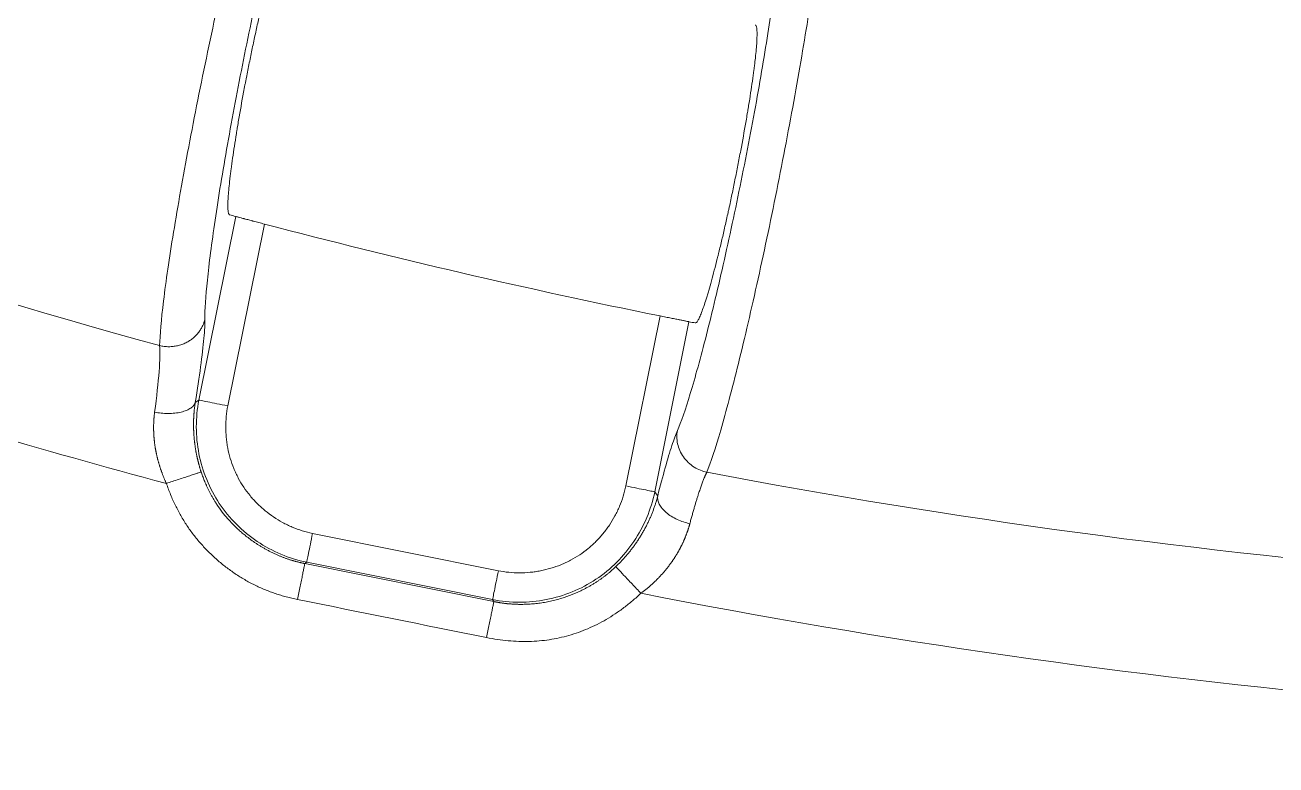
# Model space of a CAD drawing. Header units: millimetres. Extents: x 2746 to 4231, y 4731 to 5781.
# Drawn here: x 3358.6 to 3385.79, y 5120.85 to 5136.93 of the extents above; entities that cross this region are included whole.
import ezdxf

# ---------------------------------------------------------------- set-up
doc = ezdxf.new("R2010")
doc.units = ezdxf.units.MM
doc.layers.add('core', color=7, linetype='Continuous', lineweight=20)

msp = doc.modelspace()

# ---------------------------------------------------------------- linework, layer by layer
at = {"layer": 'core'}
for p, q in [((3362.38, 5128.784), (3363.183, 5132.773)), ((3363.802, 5132.608), (3363.007, 5128.658)), ((3371.658, 5126.917), (3372.401, 5130.612)), ((3373.029, 5130.486), (3372.285, 5126.79)), ((3362.3, 5128.73), (3362.38, 5128.784)), ((3372.285, 5126.79), (3372.349, 5126.694)), ((3364.85, 5125.887), (3368.887, 5125.074)), ((3364.723, 5125.259), (3364.681, 5125.231)), ((3364.681, 5125.231), (3368.789, 5124.405)), ((3368.761, 5124.447), (3364.723, 5125.259)), ((3368.789, 5124.405), (3368.761, 5124.447))]:
    msp.add_line(p, q, dxfattribs=at)
for centre, radius, start, end in [((3387.518, 5294.589), 201.12, 180, 0), ((3387.518, 5294.589), 204.318, 203.80537, 336.19463), ((3402.337, 5279.051), 151.427, 255.25728, 258.59799)]:
    msp.add_arc(centre, radius, start, end, dxfattribs=at)
for points, degree, knots in [([(3264.695, 5338.955), (3263.393, 5336.477), (3261.554, 5332.71), (3259.606, 5328.228), (3258.815, 5326.288), (3258.296, 5324.991), (3258.042, 5324.341), (3256.794, 5321.078), (3255.411, 5317.116), (3254.003, 5312.44), (3253.444, 5310.427), (3253.081, 5309.084), (3252.905, 5308.412), (3251.363, 5302.355), (3249.785, 5294.212), (3248.778, 5284.588), (3248.524, 5280.437), (3248.395, 5277.664), (3248.35, 5276.274), (3248.273, 5272.096), (3248.302, 5269.299), (3248.517, 5263.705), (3248.705, 5260.908), (3249.508, 5252.548), (3250.365, 5247.014), (3252.706, 5236.067), (3254.189, 5230.654), (3257.733, 5220.081), (3259.795, 5214.92), (3264.501, 5204.82), (3267.146, 5199.88), (3272.966, 5190.337), (3276.141, 5185.734), (3282.981, 5176.899), (3286.646, 5172.667), (3294.432, 5164.628), (3298.554, 5160.822), (3304.993, 5155.49), (3307.182, 5153.776), (3311.64, 5150.475), (3313.908, 5148.889), (3318.521, 5145.844), (3320.864, 5144.386), (3325.629, 5141.597), (3328.051, 5140.266), (3331.745, 5138.364), (3332.987, 5137.746), (3335.491, 5136.541), (3339.276, 5134.782), (3348.294, 5131.021), (3356.285, 5128.412), (3361.673, 5126.971)], 3, [0, 0, 0, 0, 0.03125, 0.046875, 0.054687, 0.054687, 0.0625, 0.0625, 0.09375, 0.109375, 0.117187, 0.117187, 0.125, 0.125, 0.1875, 0.21875, 0.234375, 0.234375, 0.25, 0.25, 0.28125, 0.28125, 0.3125, 0.3125, 0.375, 0.375, 0.4375, 0.4375, 0.5, 0.5, 0.5625, 0.5625, 0.625, 0.625, 0.6875, 0.6875, 0.75, 0.75, 0.78125, 0.78125, 0.8125, 0.8125, 0.84375, 0.84375, 0.875, 0.875, 0.890625, 0.890625, 0.90625, 0.9375, 1, 1, 1, 1]), ([(3266.804, 5336.825), (3264.302, 5331.983), (3262.086, 5326.995), (3258.249, 5316.798), (3256.629, 5311.589), (3252.694, 5295.738), (3251.304, 5284.872), (3251.025, 5263.109), (3252.134, 5252.212), (3256.757, 5230.959), (3262.027, 5215.424), (3269.766, 5201.054), (3275.442, 5191.782), (3278.539, 5187.299), (3288.49, 5174.448), (3296.001, 5166.679), (3308.448, 5156.317), (3312.794, 5153.078), (3321.817, 5147.074), (3326.494, 5144.31), (3333.709, 5140.552), (3336.147, 5139.365), (3341.083, 5137.123), (3348.575, 5133.958), (3356.301, 5131.398), (3361.526, 5129.967)], 3, [0, 0, 0, 0, 0.0625, 0.0625, 0.125, 0.125, 0.25, 0.25, 0.375, 0.375, 0.5, 0.5625, 0.5625, 0.625, 0.625, 0.75, 0.75, 0.8125, 0.8125, 0.875, 0.875, 0.90625, 0.90625, 0.9375, 1, 1, 1, 1]), ([(3548.844, 5266.002), (3545.949, 5246.689), (3532.554, 5208.454), (3498.613, 5170.518), (3463.646, 5149.796), (3425.657, 5136.819), (3395.269, 5136.18), (3375.94, 5139.836)], 3, [0, 0, 0, 0, 0.244799, 0.498707, 0.625662, 0.752616, 1, 1, 1, 1]), ([(3371.985, 5124.584), (3382.556, 5122.51), (3398.994, 5121.01), (3421.017, 5122.407), (3443.369, 5126.247), (3469.771, 5135.172), (3499.28, 5152.569), (3520.144, 5171.634), (3534.347, 5189.242), (3546.712, 5208.262), (3558.025, 5233.19), (3563.158, 5254.739), (3564.644, 5265.392)], 3, [0, 0, 0, 0, 0.120514, 0.183763, 0.247011, 0.373509, 0.500006, 0.626503, 0.689752, 0.753001, 0.879498, 1, 1, 1, 1]), ([(3373.417, 5127.214), (3384.106, 5125.183), (3395.003, 5124.296), (3416.746, 5124.773), (3427.592, 5126.137), (3448.767, 5131.074), (3459.097, 5134.646), (3478.808, 5143.794), (3506.954, 5160.522), (3529.16, 5185.235), (3545.747, 5213.237), (3550.337, 5223.12), (3557.531, 5243.581), (3560.134, 5254.16), (3561.689, 5264.887)], 3, [0, 0, 0, 0, 0.125, 0.125, 0.25, 0.25, 0.375, 0.375, 0.5, 0.75, 0.75, 0.875, 0.875, 1, 1, 1, 1]), ([(3364.177, 5142.588), (3364.091, 5142.383), (3363.933, 5141.919), (3363.679, 5141.034), (3363.469, 5140.246), (3363.246, 5139.355), (3363.019, 5138.396), (3362.791, 5137.386), (3362.492, 5135.998), (3362.144, 5134.256), (3361.809, 5132.366), (3361.589, 5130.858), (3361.531, 5130.193), (3361.526, 5129.967)], 3, [0, 0, 0, 0, 0.125, 0.1875, 0.25, 0.3125, 0.375, 0.4375, 0.5, 0.625, 0.75, 0.875, 1, 1, 1, 1]), ([(3373.417, 5127.214), (3373.502, 5127.422), (3373.655, 5127.888), (3373.9, 5128.775), (3374.102, 5129.563), (3374.315, 5130.452), (3374.532, 5131.412), (3374.75, 5132.422), (3375.034, 5133.811), (3375.364, 5135.556), (3375.576, 5136.818), (3375.837, 5138.517), (3375.936, 5139.391), (3375.94, 5139.836)], 3, [0, 0, 0, 0, 0.125, 0.1875, 0.25, 0.3125, 0.375, 0.4375, 0.5, 0.625, 0.75, 0.75, 1, 1, 1, 1]), ([(3364.352, 5139.297), (3364.344, 5139.299), (3364.336, 5139.297), (3364.318, 5139.281), (3364.307, 5139.267), (3364.285, 5139.229), (3364.272, 5139.205), (3364.256, 5139.168), (3364.252, 5139.16), (3364.245, 5139.144), (3364.242, 5139.136), (3364.231, 5139.11), (3364.224, 5139.092), (3364.201, 5139.033), (3364.186, 5138.99), (3364.153, 5138.894), (3364.136, 5138.842), (3364.109, 5138.756), (3364.1, 5138.726), (3364.086, 5138.68), (3364.081, 5138.664), (3364.071, 5138.632), (3364.066, 5138.615), (3364.042, 5138.532), (3364.022, 5138.462), (3363.982, 5138.315), (3363.961, 5138.238), (3363.919, 5138.076), (3363.897, 5137.992), (3363.87, 5137.882), (3363.864, 5137.86), (3363.853, 5137.815), (3363.848, 5137.793), (3363.831, 5137.725), (3363.82, 5137.679), (3363.786, 5137.539), (3363.764, 5137.444), (3363.719, 5137.25), (3363.697, 5137.151), (3363.663, 5136.999), (3363.651, 5136.948), (3363.629, 5136.845), (3363.617, 5136.793), (3363.584, 5136.636), (3363.561, 5136.531), (3363.518, 5136.321), (3363.496, 5136.216), (3363.453, 5136.004), (3363.432, 5135.898), (3363.407, 5135.765), (3363.401, 5135.738), (3363.391, 5135.685), (3363.376, 5135.605), (3363.361, 5135.527), (3363.312, 5135.266), (3363.276, 5135.063), (3363.234, 5134.816), (3363.225, 5134.767), (3363.213, 5134.694), (3363.209, 5134.67), (3363.201, 5134.622), (3363.197, 5134.598), (3363.178, 5134.479), (3363.164, 5134.388), (3363.136, 5134.21), (3363.124, 5134.125), (3363.1, 5133.959), (3363.089, 5133.879), (3363.077, 5133.783), (3363.074, 5133.764), (3363.069, 5133.726), (3363.063, 5133.671), (3363.056, 5133.618), (3363.044, 5133.515), (3363.038, 5133.451), (3363.026, 5133.331), (3363.022, 5133.275), (3363.016, 5133.197), (3363.015, 5133.172), (3363.012, 5133.125), (3363.011, 5133.102), (3363.009, 5133.038), (3363.009, 5133.001), (3363.01, 5132.934), (3363.012, 5132.906), (3363.016, 5132.871), (3363.018, 5132.861), (3363.022, 5132.844), (3363.024, 5132.836), (3363.032, 5132.818), (3363.038, 5132.811), (3363.046, 5132.809)], 3, [0, 0, 0, 0, 0.03125, 0.03125, 0.0625, 0.0625, 0.09375, 0.09375, 0.101563, 0.101563, 0.109375, 0.109375, 0.125, 0.125, 0.15625, 0.15625, 0.1875, 0.1875, 0.203125, 0.203125, 0.210938, 0.210938, 0.21875, 0.21875, 0.25, 0.25, 0.28125, 0.28125, 0.3125, 0.3125, 0.320313, 0.320313, 0.328125, 0.328125, 0.34375, 0.34375, 0.375, 0.375, 0.40625, 0.40625, 0.421875, 0.421875, 0.4375, 0.4375, 0.46875, 0.46875, 0.5, 0.5, 0.53125, 0.53125, 0.539063, 0.539063, 0.546875, 0.5625, 0.5625, 0.625, 0.625, 0.640625, 0.640625, 0.648438, 0.648438, 0.65625, 0.65625, 0.6875, 0.6875, 0.71875, 0.71875, 0.75, 0.75, 0.757813, 0.757813, 0.765625, 0.78125, 0.78125, 0.8125, 0.8125, 0.84375, 0.84375, 0.859375, 0.859375, 0.875, 0.875, 0.90625, 0.90625, 0.9375, 0.9375, 0.953125, 0.953125, 0.96875, 0.96875, 1, 1, 1, 1]), ([(3373.167, 5130.459), (3373.175, 5130.458), (3373.183, 5130.461), (3373.202, 5130.478), (3373.212, 5130.491), (3373.235, 5130.53), (3373.248, 5130.555), (3373.268, 5130.6), (3373.274, 5130.616), (3373.289, 5130.651), (3373.296, 5130.669), (3373.319, 5130.728), (3373.334, 5130.772), (3373.367, 5130.868), (3373.384, 5130.92), (3373.411, 5131.006), (3373.42, 5131.036), (3373.434, 5131.082), (3373.439, 5131.098), (3373.449, 5131.13), (3373.454, 5131.147), (3373.478, 5131.23), (3373.498, 5131.3), (3373.538, 5131.447), (3373.559, 5131.524), (3373.601, 5131.685), (3373.622, 5131.769), (3373.65, 5131.878), (3373.655, 5131.9), (3373.666, 5131.945), (3373.672, 5131.968), (3373.689, 5132.036), (3373.7, 5132.082), (3373.733, 5132.221), (3373.756, 5132.316), (3373.801, 5132.509), (3373.823, 5132.608), (3373.857, 5132.759), (3373.874, 5132.836), (3373.891, 5132.913), (3373.902, 5132.965), (3373.908, 5132.991), (3373.936, 5133.122), (3373.958, 5133.227), (3374.002, 5133.437), (3374.023, 5133.542), (3374.066, 5133.753), (3374.087, 5133.859), (3374.118, 5134.019), (3374.128, 5134.072), (3374.148, 5134.178), (3374.158, 5134.23), (3374.207, 5134.491), (3374.243, 5134.694), (3374.286, 5134.94), (3374.294, 5134.989), (3374.306, 5135.062), (3374.31, 5135.086), (3374.318, 5135.134), (3374.322, 5135.158), (3374.341, 5135.276), (3374.356, 5135.368), (3374.383, 5135.545), (3374.395, 5135.631), (3374.419, 5135.796), (3374.43, 5135.876), (3374.442, 5135.971), (3374.445, 5135.99), (3374.449, 5136.028), (3374.456, 5136.083), (3374.462, 5136.136), (3374.474, 5136.238), (3374.481, 5136.302), (3374.492, 5136.421), (3374.497, 5136.477), (3374.502, 5136.553), (3374.503, 5136.578), (3374.505, 5136.613), (3374.506, 5136.625), (3374.507, 5136.647), (3374.507, 5136.658), (3374.509, 5136.71), (3374.509, 5136.748), (3374.507, 5136.813), (3374.506, 5136.84), (3374.5, 5136.886), (3374.495, 5136.903), (3374.485, 5136.926), (3374.478, 5136.932), (3374.471, 5136.933)], 3, [0, 0, 0, 0, 0.03125, 0.03125, 0.0625, 0.0625, 0.09375, 0.09375, 0.109375, 0.109375, 0.125, 0.125, 0.15625, 0.15625, 0.1875, 0.1875, 0.203125, 0.203125, 0.210938, 0.210938, 0.21875, 0.21875, 0.25, 0.25, 0.28125, 0.28125, 0.3125, 0.3125, 0.320313, 0.320313, 0.328125, 0.328125, 0.34375, 0.34375, 0.375, 0.375, 0.40625, 0.40625, 0.421875, 0.429688, 0.429688, 0.4375, 0.4375, 0.46875, 0.46875, 0.5, 0.5, 0.53125, 0.53125, 0.546875, 0.546875, 0.5625, 0.5625, 0.625, 0.625, 0.640625, 0.640625, 0.648438, 0.648438, 0.65625, 0.65625, 0.6875, 0.6875, 0.71875, 0.71875, 0.75, 0.75, 0.757813, 0.757813, 0.765625, 0.78125, 0.78125, 0.8125, 0.8125, 0.84375, 0.84375, 0.859375, 0.859375, 0.867188, 0.867188, 0.875, 0.875, 0.90625, 0.90625, 0.9375, 0.9375, 0.96875, 0.96875, 1, 1, 1, 1]), ([(3363.802, 5132.608), (3363.761, 5132.619), (3363.68, 5132.641), (3363.604, 5132.661), (3363.559, 5132.673), (3363.549, 5132.675), (3363.532, 5132.68), (3363.505, 5132.687), (3363.48, 5132.694), (3363.432, 5132.706), (3363.402, 5132.714), (3363.367, 5132.724), (3363.36, 5132.726), (3363.347, 5132.729), (3363.327, 5132.734), (3363.309, 5132.739), (3363.276, 5132.748), (3363.257, 5132.753), (3363.233, 5132.76), (3363.225, 5132.761), (3363.212, 5132.765), (3363.206, 5132.766), (3363.192, 5132.77), (3363.185, 5132.772), (3363.183, 5132.773)], 3, [0, 0, 0, 0, 0.125, 0.25, 0.25, 0.28125, 0.28125, 0.3125, 0.375, 0.375, 0.5, 0.5, 0.53125, 0.53125, 0.5625, 0.625, 0.625, 0.75, 0.75, 0.8125, 0.8125, 0.875, 0.875, 1, 1, 1, 1]), ([(3373.029, 5130.486), (3373.026, 5130.487), (3373.013, 5130.49), (3372.987, 5130.495), (3372.962, 5130.5), (3372.953, 5130.501), (3372.934, 5130.505), (3372.923, 5130.507), (3372.89, 5130.514), (3372.864, 5130.519), (3372.829, 5130.526), (3372.822, 5130.528), (3372.807, 5130.53), (3372.784, 5130.535), (3372.761, 5130.54), (3372.711, 5130.549), (3372.677, 5130.556), (3372.621, 5130.568), (3372.602, 5130.571), (3372.564, 5130.579), (3372.544, 5130.583), (3372.484, 5130.595), (3372.444, 5130.603), (3372.401, 5130.612)], 3, [0, 0, 0, 0, 0.125, 0.25, 0.25, 0.3125, 0.3125, 0.375, 0.375, 0.5, 0.5, 0.53125, 0.53125, 0.5625, 0.625, 0.625, 0.75, 0.75, 0.8125, 0.8125, 0.875, 0.875, 1, 1, 1, 1]), ([(3361.727, 5129.943), (3361.692, 5129.943), (3361.657, 5129.945), (3361.59, 5129.954), (3361.558, 5129.96), (3361.526, 5129.967)], 3, [0, 0, 0, 0, 0.5, 0.5, 1, 1, 1, 1]), ([(3361.418, 5128.521), (3361.463, 5128.512), (3361.511, 5128.505), (3361.609, 5128.496), (3361.659, 5128.493), (3361.759, 5128.492), (3361.808, 5128.495), (3361.904, 5128.504), (3361.95, 5128.512), (3362.036, 5128.532), (3362.075, 5128.545), (3362.146, 5128.575), (3362.176, 5128.592), (3362.228, 5128.628), (3362.249, 5128.648), (3362.281, 5128.688), (3362.293, 5128.709), (3362.3, 5128.73)], 3, [0, 0, 0, 0, 0.125, 0.125, 0.25, 0.25, 0.375, 0.375, 0.5, 0.5, 0.625, 0.625, 0.75, 0.75, 0.875, 0.875, 1, 1, 1, 1]), ([(3362.3, 5128.73), (3362.299, 5128.724), (3362.297, 5128.711), (3362.294, 5128.691), (3362.291, 5128.671), (3362.289, 5128.651), (3362.286, 5128.631), (3362.284, 5128.611), (3362.281, 5128.591), (3362.279, 5128.571), (3362.277, 5128.55), (3362.275, 5128.53), (3362.274, 5128.509), (3362.272, 5128.488), (3362.271, 5128.467), (3362.269, 5128.446), (3362.268, 5128.425), (3362.267, 5128.404), (3362.266, 5128.383), (3362.265, 5128.362), (3362.264, 5128.34), (3362.264, 5128.319), (3362.263, 5128.297), (3362.263, 5128.276), (3362.263, 5128.254), (3362.263, 5128.232), (3362.263, 5128.21), (3362.264, 5128.188), (3362.264, 5128.166), (3362.265, 5128.144), (3362.265, 5128.129), (3362.266, 5128.122)], 3, [0, 0, 0, 0, 0.03487, 0.069689, 0.104461, 0.139188, 0.173871, 0.208515, 0.243121, 0.277691, 0.312229, 0.346736, 0.381216, 0.41567, 0.450102, 0.484513, 0.518907, 0.553286, 0.587653, 0.622009, 0.656358, 0.690702, 0.725044, 0.759385, 0.79373, 0.82808, 0.862438, 0.896807, 0.931188, 0.965585, 1, 1, 1, 1]), ([(3362.38, 5128.784), (3362.303, 5128.398), (3362.306, 5127.8), (3362.531, 5127.047), (3362.806, 5126.526), (3363.18, 5126.07), (3363.788, 5125.572), (3364.338, 5125.337), (3364.723, 5125.259)], 3, [0, 0, 0, 0, 0.25, 0.375, 0.5, 0.625, 0.75, 1, 1, 1, 1]), ([(3362.38, 5128.784), (3362.386, 5128.782), (3362.405, 5128.778), (3362.471, 5128.765), (3362.517, 5128.756), (3362.629, 5128.733), (3362.696, 5128.72), (3362.843, 5128.69), (3362.924, 5128.674), (3363.007, 5128.657)], 3, [0, 0, 0, 0, 0.25, 0.25, 0.5, 0.5, 0.75, 0.75, 1, 1, 1, 1]), ([(3361.673, 5126.971), (3361.669, 5126.979), (3361.662, 5126.995), (3361.651, 5127.019), (3361.64, 5127.043), (3361.63, 5127.067), (3361.62, 5127.091), (3361.61, 5127.115), (3361.6, 5127.139), (3361.591, 5127.163), (3361.582, 5127.187), (3361.573, 5127.211), (3361.564, 5127.235), (3361.556, 5127.26), (3361.547, 5127.284), (3361.539, 5127.308), (3361.531, 5127.332), (3361.524, 5127.356), (3361.516, 5127.38), (3361.509, 5127.404), (3361.502, 5127.429), (3361.496, 5127.453), (3361.489, 5127.477), (3361.483, 5127.501), (3361.477, 5127.525), (3361.471, 5127.549), (3361.465, 5127.573), (3361.46, 5127.597), (3361.455, 5127.621), (3361.45, 5127.645), (3361.445, 5127.669), (3361.441, 5127.693), (3361.436, 5127.717), (3361.432, 5127.741), (3361.428, 5127.765), (3361.425, 5127.789), (3361.421, 5127.813), (3361.418, 5127.836), (3361.415, 5127.86), (3361.412, 5127.884), (3361.41, 5127.907), (3361.407, 5127.931), (3361.405, 5127.955), (3361.403, 5127.978), (3361.402, 5128.001), (3361.4, 5128.025), (3361.399, 5128.048), (3361.398, 5128.071), (3361.397, 5128.095), (3361.396, 5128.118), (3361.395, 5128.141), (3361.395, 5128.164), (3361.395, 5128.187), (3361.395, 5128.21), (3361.395, 5128.232), (3361.396, 5128.255), (3361.397, 5128.278), (3361.398, 5128.3), (3361.399, 5128.323), (3361.4, 5128.345), (3361.401, 5128.367), (3361.403, 5128.389), (3361.405, 5128.411), (3361.407, 5128.433), (3361.409, 5128.455), (3361.412, 5128.477), (3361.415, 5128.499), (3361.416, 5128.513), (3361.417, 5128.52)], 3, [0, 0, 0, 0, 0.015993, 0.031942, 0.047847, 0.06371, 0.079532, 0.095312, 0.111053, 0.126754, 0.142418, 0.158045, 0.173636, 0.189191, 0.204712, 0.220199, 0.235654, 0.251077, 0.266469, 0.281832, 0.297165, 0.31247, 0.327747, 0.342998, 0.358223, 0.373424, 0.3886, 0.403753, 0.418884, 0.433993, 0.449082, 0.46415, 0.4792, 0.494231, 0.509245, 0.524242, 0.539224, 0.55419, 0.569142, 0.58408, 0.599006, 0.613919, 0.628822, 0.643714, 0.658596, 0.67347, 0.688336, 0.703194, 0.718045, 0.732891, 0.747732, 0.762569, 0.777402, 0.792232, 0.80706, 0.821887, 0.836714, 0.851541, 0.866369, 0.881199, 0.896032, 0.910868, 0.925708, 0.940553, 0.955404, 0.970262, 0.985127, 1, 1, 1, 1]), ([(3363.007, 5128.658), (3362.992, 5128.582), (3362.981, 5128.505), (3362.966, 5128.352), (3362.958, 5128.199), (3362.966, 5128.046), (3362.975, 5127.95), (3362.977, 5127.931), (3362.982, 5127.892), (3362.984, 5127.873), (3362.993, 5127.815), (3362.999, 5127.777), (3363.022, 5127.664), (3363.058, 5127.515), (3363.109, 5127.37), (3363.152, 5127.264), (3363.168, 5127.228), (3363.2, 5127.158), (3363.218, 5127.123), (3363.272, 5127.02), (3363.35, 5126.888), (3363.487, 5126.704), (3363.59, 5126.59), (3363.672, 5126.508), (3363.7, 5126.481), (3363.758, 5126.429), (3363.787, 5126.404), (3363.876, 5126.331), (3363.999, 5126.24), (3364.131, 5126.16), (3364.232, 5126.105), (3364.267, 5126.088), (3364.336, 5126.054), (3364.372, 5126.038), (3364.479, 5125.993), (3364.624, 5125.94), (3364.774, 5125.902), (3364.85, 5125.887)], 3, [0, 0, 0, 0, 0.0625, 0.0625, 0.125, 0.1875, 0.1875, 0.203125, 0.203125, 0.21875, 0.21875, 0.25, 0.25, 0.3125, 0.375, 0.375, 0.40625, 0.40625, 0.4375, 0.4375, 0.5, 0.5625, 0.625, 0.625, 0.65625, 0.65625, 0.6875, 0.6875, 0.75, 0.8125, 0.8125, 0.84375, 0.84375, 0.875, 0.875, 0.9375, 1, 1, 1, 1]), ([(3362.266, 5128.122), (3362.266, 5128.115), (3362.266, 5128.101), (3362.267, 5128.08), (3362.269, 5128.058), (3362.27, 5128.037), (3362.271, 5128.015), (3362.273, 5127.994), (3362.275, 5127.972), (3362.277, 5127.95), (3362.279, 5127.929), (3362.281, 5127.907), (3362.283, 5127.885), (3362.286, 5127.863), (3362.289, 5127.84), (3362.292, 5127.818), (3362.295, 5127.796), (3362.298, 5127.774), (3362.301, 5127.751), (3362.305, 5127.729), (3362.308, 5127.706), (3362.312, 5127.684), (3362.316, 5127.661), (3362.32, 5127.638), (3362.325, 5127.615), (3362.329, 5127.593), (3362.334, 5127.57), (3362.339, 5127.547), (3362.344, 5127.524), (3362.35, 5127.501), (3362.355, 5127.478), (3362.361, 5127.454), (3362.367, 5127.431), (3362.373, 5127.408), (3362.379, 5127.385), (3362.386, 5127.361), (3362.392, 5127.338), (3362.399, 5127.315), (3362.406, 5127.291), (3362.413, 5127.268), (3362.421, 5127.244), (3362.426, 5127.229), (3362.429, 5127.221)], 3, [0, 0, 0, 0, 0.023883, 0.047804, 0.071763, 0.095763, 0.119805, 0.14389, 0.168022, 0.1922, 0.216427, 0.240704, 0.265034, 0.289417, 0.313855, 0.338349, 0.362903, 0.387515, 0.41219, 0.436927, 0.461728, 0.486596, 0.511531, 0.536535, 0.561609, 0.586755, 0.611974, 0.637268, 0.662638, 0.688086, 0.713612, 0.739219, 0.764908, 0.790679, 0.816535, 0.842477, 0.868506, 0.894623, 0.92083, 0.947127, 0.973517, 1, 1, 1, 1]), ([(3373.417, 5127.214), (3373.371, 5127.224), (3373.325, 5127.238), (3373.232, 5127.275), (3373.186, 5127.299), (3373.097, 5127.355), (3373.054, 5127.388), (3372.976, 5127.462), (3372.94, 5127.503), (3372.878, 5127.591), (3372.851, 5127.638), (3372.809, 5127.735), (3372.793, 5127.785), (3372.772, 5127.884), (3372.766, 5127.934), (3372.765, 5128.029), (3372.769, 5128.076), (3372.777, 5128.12)], 3, [0, 0, 0, 0, 0.125, 0.125, 0.25, 0.25, 0.375, 0.375, 0.5, 0.5, 0.625, 0.625, 0.75, 0.75, 0.875, 0.875, 1, 1, 1, 1]), ([(3361.673, 5126.971), (3361.715, 5126.985), (3361.759, 5127), (3361.848, 5127.029), (3361.893, 5127.044), (3361.982, 5127.073), (3362.025, 5127.087), (3362.108, 5127.115), (3362.147, 5127.128), (3362.22, 5127.152), (3362.253, 5127.163), (3362.31, 5127.182), (3362.335, 5127.19), (3362.376, 5127.204), (3362.393, 5127.209), (3362.417, 5127.217), (3362.424, 5127.219), (3362.429, 5127.221)], 3, [0, 0, 0, 0, 0.125, 0.125, 0.25, 0.25, 0.375, 0.375, 0.5, 0.5, 0.625, 0.625, 0.75, 0.75, 0.875, 0.875, 1, 1, 1, 1]), ([(3364.681, 5125.231), (3364.674, 5125.233), (3364.661, 5125.235), (3364.64, 5125.239), (3364.619, 5125.244), (3364.597, 5125.249), (3364.575, 5125.254), (3364.552, 5125.259), (3364.529, 5125.265), (3364.505, 5125.271), (3364.481, 5125.277), (3364.456, 5125.284), (3364.431, 5125.291), (3364.405, 5125.299), (3364.379, 5125.307), (3364.353, 5125.315), (3364.326, 5125.324), (3364.298, 5125.334), (3364.27, 5125.343), (3364.242, 5125.354), (3364.213, 5125.364), (3364.184, 5125.376), (3364.154, 5125.388), (3364.124, 5125.4), (3364.094, 5125.413), (3364.063, 5125.426), (3364.032, 5125.44), (3364, 5125.455), (3363.968, 5125.47), (3363.926, 5125.492), (3363.873, 5125.519), (3363.811, 5125.553), (3363.752, 5125.587), (3363.696, 5125.621), (3363.641, 5125.656), (3363.589, 5125.69), (3363.539, 5125.725), (3363.492, 5125.759), (3363.447, 5125.793), (3363.403, 5125.827), (3363.362, 5125.861), (3363.323, 5125.893), (3363.27, 5125.939), (3363.198, 5126.004), (3363.104, 5126.098), (3362.997, 5126.214), (3362.882, 5126.354), (3362.792, 5126.479), (3362.729, 5126.578), (3362.691, 5126.64), (3362.656, 5126.701), (3362.624, 5126.761), (3362.594, 5126.819), (3362.567, 5126.876), (3362.541, 5126.931), (3362.518, 5126.984), (3362.497, 5127.035), (3362.478, 5127.084), (3362.461, 5127.132), (3362.445, 5127.177), (3362.435, 5127.207), (3362.43, 5127.221)], 3, [0, 0, 0, 0, 0.006553, 0.013282, 0.020187, 0.02727, 0.03453, 0.041967, 0.049583, 0.057376, 0.065348, 0.073499, 0.081829, 0.090338, 0.099026, 0.107894, 0.116942, 0.126169, 0.135577, 0.145164, 0.154932, 0.16488, 0.175009, 0.185319, 0.195809, 0.206479, 0.217331, 0.228364, 0.239577, 0.250971, 0.273836, 0.296095, 0.317749, 0.338798, 0.359244, 0.379086, 0.398326, 0.416964, 0.435002, 0.45244, 0.469278, 0.485519, 0.501161, 0.535729, 0.577962, 0.62786, 0.685419, 0.750635, 0.7745, 0.797584, 0.819886, 0.841408, 0.862149, 0.882109, 0.901288, 0.919687, 0.937306, 0.954145, 0.970207, 0.985491, 1, 1, 1, 1]), ([(3364.523, 5124.449), (3363.526, 5124.65), (3362.767, 5125.319), (3362.003, 5125.992), (3361.673, 5126.971)], 2, [0, 0, 0, 0.5, 0.5, 1, 1, 1]), ([(3368.761, 5124.447), (3369.146, 5124.37), (3369.744, 5124.373), (3370.497, 5124.598), (3371.019, 5124.873), (3371.474, 5125.247), (3371.972, 5125.855), (3372.207, 5126.405), (3372.285, 5126.79)], 3, [0, 0, 0, 0, 0.25, 0.375, 0.5, 0.625, 0.75, 1, 1, 1, 1]), ([(3368.887, 5125.074), (3368.963, 5125.059), (3369.039, 5125.048), (3369.192, 5125.033), (3369.345, 5125.025), (3369.498, 5125.033), (3369.595, 5125.042), (3369.614, 5125.044), (3369.652, 5125.049), (3369.671, 5125.051), (3369.729, 5125.06), (3369.767, 5125.066), (3369.88, 5125.089), (3370.029, 5125.125), (3370.174, 5125.176), (3370.281, 5125.219), (3370.316, 5125.235), (3370.386, 5125.267), (3370.421, 5125.285), (3370.524, 5125.339), (3370.656, 5125.417), (3370.841, 5125.554), (3370.954, 5125.657), (3371.036, 5125.739), (3371.063, 5125.767), (3371.115, 5125.825), (3371.14, 5125.854), (3371.213, 5125.943), (3371.305, 5126.066), (3371.384, 5126.198), (3371.439, 5126.299), (3371.457, 5126.334), (3371.49, 5126.403), (3371.506, 5126.439), (3371.551, 5126.546), (3371.604, 5126.691), (3371.642, 5126.841), (3371.658, 5126.917)], 3, [0, 0, 0, 0, 0.0625, 0.0625, 0.125, 0.1875, 0.1875, 0.203125, 0.203125, 0.21875, 0.21875, 0.25, 0.25, 0.3125, 0.375, 0.375, 0.40625, 0.40625, 0.4375, 0.4375, 0.5, 0.5625, 0.625, 0.625, 0.65625, 0.65625, 0.6875, 0.6875, 0.75, 0.8125, 0.8125, 0.84375, 0.84375, 0.875, 0.875, 0.9375, 1, 1, 1, 1]), ([(3371.658, 5126.916), (3371.741, 5126.9), (3371.822, 5126.883), (3371.969, 5126.854), (3372.036, 5126.84), (3372.148, 5126.818), (3372.194, 5126.808), (3372.259, 5126.795), (3372.279, 5126.791), (3372.285, 5126.79)], 3, [0, 0, 0, 0, 0.25, 0.25, 0.5, 0.5, 0.75, 0.75, 1, 1, 1, 1]), ([(3371.439, 5125.163), (3371.444, 5125.168), (3371.455, 5125.178), (3371.471, 5125.193), (3371.486, 5125.208), (3371.501, 5125.224), (3371.517, 5125.239), (3371.532, 5125.255), (3371.547, 5125.271), (3371.562, 5125.286), (3371.577, 5125.302), (3371.592, 5125.318), (3371.607, 5125.335), (3371.622, 5125.351), (3371.636, 5125.367), (3371.651, 5125.383), (3371.665, 5125.4), (3371.679, 5125.417), (3371.693, 5125.433), (3371.707, 5125.45), (3371.721, 5125.467), (3371.735, 5125.484), (3371.749, 5125.501), (3371.762, 5125.518), (3371.776, 5125.536), (3371.789, 5125.553), (3371.802, 5125.571), (3371.816, 5125.588), (3371.829, 5125.606), (3371.842, 5125.624), (3371.859, 5125.648), (3371.88, 5125.678), (3371.906, 5125.715), (3371.93, 5125.753), (3371.954, 5125.79), (3371.977, 5125.827), (3372, 5125.864), (3372.022, 5125.902), (3372.043, 5125.939), (3372.064, 5125.976), (3372.083, 5126.013), (3372.103, 5126.05), (3372.121, 5126.087), (3372.139, 5126.124), (3372.157, 5126.161), (3372.173, 5126.198), (3372.19, 5126.234), (3372.205, 5126.271), (3372.22, 5126.307), (3372.235, 5126.343), (3372.248, 5126.379), (3372.262, 5126.415), (3372.274, 5126.451), (3372.287, 5126.486), (3372.298, 5126.521), (3372.31, 5126.556), (3372.32, 5126.591), (3372.33, 5126.626), (3372.34, 5126.66), (3372.346, 5126.683), (3372.349, 5126.694)], 3, [0, 0, 0, 0, 0.011138, 0.022279, 0.033424, 0.044574, 0.05573, 0.066891, 0.078059, 0.089234, 0.100417, 0.111608, 0.122809, 0.13402, 0.14524, 0.156472, 0.167716, 0.178972, 0.190241, 0.201524, 0.21282, 0.224132, 0.235459, 0.246802, 0.258161, 0.269538, 0.280933, 0.292346, 0.303778, 0.31523, 0.326702, 0.350412, 0.374033, 0.397573, 0.421037, 0.444429, 0.467757, 0.491026, 0.514241, 0.537409, 0.560535, 0.583625, 0.606686, 0.629724, 0.652743, 0.675751, 0.698753, 0.721756, 0.744765, 0.767787, 0.790827, 0.813891, 0.836986, 0.860118, 0.883291, 0.906513, 0.929789, 0.953125, 0.976527, 1, 1, 1, 1]), ([(3373.047, 5126.095), (3373.002, 5126.105), (3372.957, 5126.118), (3372.865, 5126.15), (3372.819, 5126.168), (3372.73, 5126.21), (3372.686, 5126.233), (3372.605, 5126.284), (3372.568, 5126.312), (3372.5, 5126.37), (3372.471, 5126.4), (3372.421, 5126.461), (3372.4, 5126.492), (3372.37, 5126.553), (3372.36, 5126.583), (3372.348, 5126.64), (3372.347, 5126.668), (3372.349, 5126.694)], 3, [0, 0, 0, 0, 0.125, 0.125, 0.25, 0.25, 0.375, 0.375, 0.5, 0.5, 0.625, 0.625, 0.75, 0.75, 0.875, 0.875, 1, 1, 1, 1]), ([(3373.047, 5126.095), (3373.045, 5126.089), (3373.042, 5126.076), (3373.037, 5126.058), (3373.032, 5126.039), (3373.026, 5126.02), (3373.02, 5126.001), (3373.015, 5125.982), (3373.008, 5125.963), (3373.002, 5125.945), (3372.996, 5125.926), (3372.989, 5125.907), (3372.982, 5125.888), (3372.975, 5125.869), (3372.968, 5125.85), (3372.961, 5125.831), (3372.953, 5125.812), (3372.945, 5125.793), (3372.937, 5125.774), (3372.929, 5125.755), (3372.921, 5125.736), (3372.912, 5125.717), (3372.904, 5125.698), (3372.895, 5125.679), (3372.886, 5125.66), (3372.877, 5125.641), (3372.867, 5125.622), (3372.858, 5125.603), (3372.848, 5125.584), (3372.838, 5125.565), (3372.828, 5125.546), (3372.818, 5125.527), (3372.807, 5125.509), (3372.797, 5125.49), (3372.786, 5125.471), (3372.775, 5125.452), (3372.764, 5125.434), (3372.752, 5125.415), (3372.741, 5125.396), (3372.729, 5125.378), (3372.717, 5125.359), (3372.705, 5125.341), (3372.693, 5125.322), (3372.68, 5125.304), (3372.668, 5125.286), (3372.655, 5125.267), (3372.642, 5125.249), (3372.629, 5125.231), (3372.616, 5125.213), (3372.602, 5125.195), (3372.589, 5125.177), (3372.575, 5125.159), (3372.561, 5125.141), (3372.547, 5125.123), (3372.533, 5125.106), (3372.518, 5125.088), (3372.503, 5125.07), (3372.489, 5125.053), (3372.474, 5125.035), (3372.458, 5125.018), (3372.443, 5125.001), (3372.428, 5124.984), (3372.412, 5124.967), (3372.396, 5124.95), (3372.38, 5124.933), (3372.364, 5124.916), (3372.348, 5124.899), (3372.331, 5124.882), (3372.314, 5124.866), (3372.297, 5124.849), (3372.28, 5124.833), (3372.263, 5124.816), (3372.246, 5124.8), (3372.228, 5124.784), (3372.211, 5124.768), (3372.193, 5124.752), (3372.175, 5124.736), (3372.157, 5124.72), (3372.138, 5124.705), (3372.12, 5124.689), (3372.101, 5124.674), (3372.082, 5124.658), (3372.063, 5124.643), (3372.044, 5124.628), (3372.025, 5124.613), (3372.005, 5124.598), (3371.992, 5124.588), (3371.985, 5124.584)], 3, [0, 0, 0, 0, 0.011737, 0.023459, 0.035168, 0.046865, 0.058549, 0.070221, 0.081883, 0.093534, 0.105174, 0.116806, 0.128428, 0.140042, 0.151648, 0.163247, 0.174839, 0.186425, 0.198004, 0.209579, 0.221149, 0.232714, 0.244276, 0.255834, 0.26739, 0.278943, 0.290494, 0.302045, 0.313594, 0.325143, 0.336692, 0.348242, 0.359794, 0.371346, 0.382901, 0.394459, 0.40602, 0.417585, 0.429153, 0.440727, 0.452306, 0.46389, 0.475481, 0.487078, 0.498683, 0.510295, 0.521916, 0.533546, 0.545185, 0.556834, 0.568493, 0.580163, 0.591845, 0.603539, 0.615246, 0.626966, 0.6387, 0.650447, 0.66221, 0.673988, 0.685783, 0.697593, 0.709421, 0.721267, 0.733131, 0.745014, 0.756917, 0.768839, 0.780783, 0.792747, 0.804734, 0.816743, 0.828775, 0.840831, 0.852911, 0.865016, 0.877147, 0.889304, 0.901488, 0.913699, 0.925939, 0.938207, 0.950504, 0.962832, 0.97519, 0.987579, 1, 1, 1, 1]), ([(3364.849, 5125.887), (3364.833, 5125.803), (3364.816, 5125.723), (3364.787, 5125.575), (3364.773, 5125.509), (3364.751, 5125.396), (3364.741, 5125.351), (3364.728, 5125.285), (3364.724, 5125.265), (3364.723, 5125.259)], 3, [0, 0, 0, 0, 0.25, 0.25, 0.5, 0.5, 0.75, 0.75, 1, 1, 1, 1]), ([(3364.681, 5125.231), (3364.68, 5125.228), (3364.679, 5125.22), (3364.674, 5125.195), (3364.67, 5125.178), (3364.662, 5125.136), (3364.657, 5125.11), (3364.645, 5125.052), (3364.638, 5125.02), (3364.624, 5124.948), (3364.616, 5124.909), (3364.599, 5124.826), (3364.59, 5124.782), (3364.572, 5124.691), (3364.563, 5124.643), (3364.543, 5124.547), (3364.533, 5124.498), (3364.523, 5124.449)], 3, [0, 0, 0, 0, 0.125, 0.125, 0.25, 0.25, 0.375, 0.375, 0.5, 0.5, 0.625, 0.625, 0.75, 0.75, 0.875, 0.875, 1, 1, 1, 1]), ([(3368.789, 5124.405), (3368.796, 5124.403), (3368.81, 5124.4), (3368.831, 5124.396), (3368.852, 5124.392), (3368.874, 5124.388), (3368.897, 5124.384), (3368.92, 5124.38), (3368.944, 5124.376), (3368.968, 5124.373), (3368.992, 5124.369), (3369.017, 5124.366), (3369.042, 5124.363), (3369.068, 5124.36), (3369.095, 5124.357), (3369.121, 5124.355), (3369.149, 5124.353), (3369.176, 5124.351), (3369.205, 5124.349), (3369.233, 5124.347), (3369.262, 5124.346), (3369.292, 5124.345), (3369.322, 5124.344), (3369.353, 5124.344), (3369.384, 5124.344), (3369.426, 5124.344), (3369.479, 5124.345), (3369.543, 5124.348), (3369.607, 5124.352), (3369.671, 5124.358), (3369.734, 5124.365), (3369.798, 5124.373), (3369.861, 5124.382), (3369.924, 5124.393), (3369.987, 5124.406), (3370.049, 5124.419), (3370.112, 5124.434), (3370.174, 5124.45), (3370.235, 5124.468), (3370.302, 5124.489), (3370.374, 5124.513), (3370.451, 5124.541), (3370.524, 5124.57), (3370.596, 5124.601), (3370.665, 5124.632), (3370.732, 5124.665), (3370.797, 5124.699), (3370.859, 5124.733), (3370.919, 5124.768), (3370.977, 5124.803), (3371.032, 5124.839), (3371.086, 5124.875), (3371.137, 5124.912), (3371.186, 5124.948), (3371.233, 5124.984), (3371.278, 5125.02), (3371.321, 5125.056), (3371.362, 5125.092), (3371.402, 5125.128), (3371.427, 5125.151), (3371.439, 5125.163)], 3, [0, 0, 0, 0, 0.007418, 0.014985, 0.022703, 0.03057, 0.038589, 0.046759, 0.055082, 0.063557, 0.072185, 0.080967, 0.089902, 0.098992, 0.108237, 0.117636, 0.127191, 0.136902, 0.146769, 0.156792, 0.166971, 0.177308, 0.187801, 0.198452, 0.209261, 0.220227, 0.24256, 0.264893, 0.287225, 0.309558, 0.331891, 0.354223, 0.376555, 0.398888, 0.42122, 0.443552, 0.465884, 0.488215, 0.510547, 0.532879, 0.561764, 0.590066, 0.617785, 0.644921, 0.671475, 0.697446, 0.722836, 0.747643, 0.771868, 0.795511, 0.818573, 0.841053, 0.862952, 0.884271, 0.905009, 0.925166, 0.944744, 0.963742, 0.98216, 1, 1, 1, 1]), ([(3371.985, 5124.584), (3371.924, 5124.649), (3371.858, 5124.719), (3371.73, 5124.854), (3371.668, 5124.919), (3371.564, 5125.03), (3371.521, 5125.076), (3371.461, 5125.139), (3371.444, 5125.157), (3371.438, 5125.164)], 3, [0, 0, 0, 0, 0.25, 0.25, 0.5, 0.5, 0.75, 0.75, 1, 1, 1, 1]), ([(3368.761, 5124.447), (3368.762, 5124.453), (3368.766, 5124.472), (3368.779, 5124.538), (3368.788, 5124.584), (3368.811, 5124.696), (3368.824, 5124.763), (3368.854, 5124.91), (3368.87, 5124.991), (3368.887, 5125.074)], 3, [0, 0, 0, 0, 0.25, 0.25, 0.5, 0.5, 0.75, 0.75, 1, 1, 1, 1]), ([(3368.631, 5123.622), (3368.641, 5123.671), (3368.651, 5123.72), (3368.67, 5123.817), (3368.68, 5123.864), (3368.698, 5123.955), (3368.707, 5123.999), (3368.724, 5124.082), (3368.732, 5124.121), (3368.746, 5124.193), (3368.753, 5124.226), (3368.764, 5124.284), (3368.77, 5124.309), (3368.778, 5124.351), (3368.781, 5124.368), (3368.786, 5124.393), (3368.788, 5124.401), (3368.789, 5124.405)], 3, [0, 0, 0, 0, 0.125, 0.125, 0.25, 0.25, 0.375, 0.375, 0.5, 0.5, 0.625, 0.625, 0.75, 0.75, 0.875, 0.875, 1, 1, 1, 1])]:
    msp.add_open_spline(points, degree=degree, knots=knots, dxfattribs=at)
for points, degree in [([(3184.439, 5294.589), (3184.439, 5291.266), (3184.603, 5284.62), (3185.336, 5274.676), (3186.557, 5264.779), (3188.261, 5254.954), (3190.446, 5245.225), (3193.106, 5235.614), (3196.234, 5226.146), (3199.822, 5216.843), (3203.863, 5207.727), (3208.347, 5198.82), (3213.262, 5190.144), (3218.596, 5181.719), (3224.338, 5173.566), (3230.473, 5165.705), (3236.986, 5158.155), (3243.862, 5150.933), (3251.084, 5144.057), (3258.635, 5137.544), (3266.496, 5131.409), (3274.648, 5125.667), (3283.073, 5120.332), (3291.749, 5115.418), (3300.656, 5110.934), (3309.772, 5106.893), (3319.075, 5103.305), (3328.544, 5100.177), (3338.154, 5097.517), (3347.883, 5095.332), (3357.708, 5093.628), (3367.605, 5092.407), (3377.549, 5091.673), (3387.518, 5091.429), (3397.487, 5091.673), (3407.431, 5092.407), (3417.328, 5093.628), (3427.153, 5095.332), (3436.882, 5097.517), (3446.492, 5100.177), (3455.961, 5103.305), (3465.264, 5106.893), (3474.38, 5110.934), (3483.287, 5115.418), (3491.963, 5120.332), (3500.388, 5125.667), (3508.54, 5131.409), (3516.401, 5137.544), (3523.952, 5144.057), (3531.174, 5150.933), (3538.05, 5158.155), (3544.563, 5165.705), (3550.698, 5173.566), (3556.439, 5181.719), (3561.774, 5190.144), (3566.689, 5198.82), (3571.173, 5207.727), (3575.213, 5216.843), (3578.802, 5226.146), (3581.93, 5235.614), (3584.59, 5245.225), (3586.774, 5254.954), (3588.479, 5264.779), (3589.7, 5274.676), (3590.433, 5284.62), (3590.597, 5291.266), (3590.597, 5294.589)], 3), ([(3364.754, 5141.697), (3364.675, 5141.516), (3364.49, 5140.987), (3364.134, 5139.7), (3363.738, 5138.037), (3363.341, 5136.176), (3362.988, 5134.309), (3362.713, 5132.631), (3362.544, 5131.31), (3362.507, 5130.746), (3362.51, 5130.544)], 3), ([(3372.777, 5128.12), (3372.858, 5128.305), (3373.044, 5128.843), (3373.402, 5130.138), (3373.799, 5131.803), (3374.194, 5133.662), (3374.546, 5135.522), (3374.819, 5137.189), (3374.985, 5138.494), (3375.019, 5139.048), (3375.016, 5139.246)], 3), ([(3363.183, 5132.773), (3363.137, 5132.785), (3363.091, 5132.797), (3363.046, 5132.81)], 3), ([(3362.51, 5130.544), (3362.511, 5130.438), (3362.496, 5130.162), (3362.423, 5129.532), (3362.346, 5129.016), (3362.3, 5128.73)], 3), ([(3373.167, 5130.459), (3373.121, 5130.468), (3373.075, 5130.477), (3373.029, 5130.486)], 3), ([(3361.526, 5129.967), (3361.547, 5129.717), (3361.508, 5129.193), (3361.418, 5128.521)], 3), ([(3372.349, 5126.694), (3372.406, 5126.922), (3372.514, 5127.331), (3372.662, 5127.821), (3372.741, 5128.037), (3372.777, 5128.12)], 3), ([(3364.523, 5124.449), (3365.893, 5124.173), (3367.262, 5123.898), (3368.631, 5123.622)], 3), ([(3371.985, 5124.584), (3370.546, 5123.238), (3368.631, 5123.622)], 2)]:
    msp.add_open_spline(points, degree=degree, dxfattribs=at)
for points, weights in [([(3362.51, 5130.544), (3362.429, 5130.185), (3362.128, 5129.944), (3361.727, 5129.943)], [0.999995329848, 0.828827386576, 0.800133112705, 0.913912508234]), ([(3373.047, 5126.095), (3373.19, 5126.628), (3373.321, 5127.025), (3373.417, 5127.214)], [1.00004111946, 1.00004166309, 1.00004242502, 1.00004325303])]:
    msp.add_rational_spline(points, weights, degree=3, dxfattribs=at)

doc.saveas('drawing.dxf')
